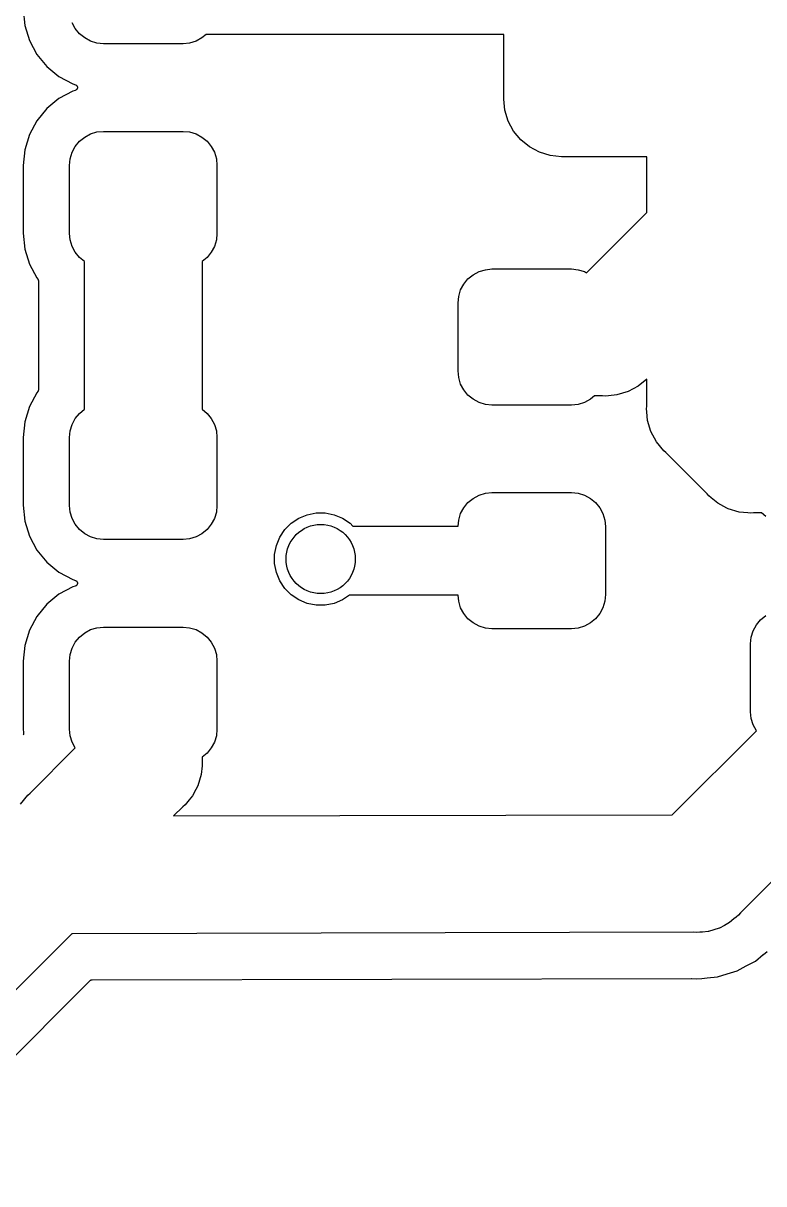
# Model space of a CAD drawing. Extents: x 5.16 to 6.06, y -3.88 to -2.24.
# Drawn here: x 5.3489 to 5.4755, y -3.3052 to -3.1071 of the extents above; entities that cross this region are included whole.
import ezdxf

# ---------------------------------------------------------------- set-up
doc = ezdxf.new("R2010")
doc.units = 0
doc.header["$MEASUREMENT"] = 0
doc.layers.add('BLACK', color=7, linetype='CONTINUOUS')

msp = doc.modelspace()

# ---------------------------------------------------------------- linework, layer by layer
at = {"layer": 'BLACK', "linetype": 'CONTINUOUS'}
for p, q in [((5.34891, -3.10473), (5.34918, -3.10743)), ((5.35781, -3.10798), (5.35727, -3.10697)), ((5.34918, -3.10743), (5.34996, -3.11)), ((5.35853, -3.10886), (5.35781, -3.10798)), ((5.35941, -3.10958), (5.35853, -3.10886)), ((5.38017, -3.10898), (5.37944, -3.10958)), ((5.43104, -3.10898), (5.38017, -3.10898)), ((5.43104, -3.12001), (5.43104, -3.10898)), ((5.34996, -3.11), (5.35123, -3.11237)), ((5.36041, -3.11012), (5.35941, -3.10958)), ((5.3615, -3.11045), (5.36041, -3.11012)), ((5.36263, -3.11056), (5.3615, -3.11045)), ((5.37622, -3.11056), (5.36263, -3.11056)), ((5.37735, -3.11045), (5.37622, -3.11056)), ((5.37844, -3.11012), (5.37735, -3.11045)), ((5.37944, -3.10958), (5.37844, -3.11012)), ((5.35123, -3.11237), (5.35293, -3.11445)), ((5.35293, -3.11445), (5.35501, -3.11616)), ((5.35501, -3.11616), (5.35738, -3.11743)), ((5.35738, -3.11865), (5.35501, -3.11992)), ((5.35738, -3.11743), (5.35782, -3.11756)), ((5.35782, -3.11852), (5.35738, -3.11865)), ((5.35782, -3.11756), (5.35783, -3.11756)), ((5.35787, -3.1185), (5.35782, -3.11852)), ((5.35782, -3.11852), (5.35782, -3.11852)), ((5.35782, -3.11852), (5.35782, -3.11852)), ((5.35783, -3.11756), (5.35787, -3.11758)), ((5.35787, -3.11758), (5.35792, -3.1176)), ((5.35791, -3.11848), (5.35787, -3.1185)), ((5.35796, -3.11845), (5.35791, -3.11848)), ((5.35791, -3.11848), (5.35791, -3.11848)), ((5.35791, -3.11848), (5.35791, -3.11848)), ((5.35792, -3.1176), (5.35792, -3.1176)), ((5.35792, -3.1176), (5.35792, -3.1176)), ((5.35792, -3.1176), (5.35796, -3.11763)), ((5.35796, -3.11763), (5.358, -3.11765)), ((5.35799, -3.11843), (5.35796, -3.11845)), ((5.35803, -3.11839), (5.35799, -3.11843)), ((5.35799, -3.11843), (5.35799, -3.11843)), ((5.35799, -3.11843), (5.35799, -3.11843)), ((5.358, -3.11765), (5.358, -3.11765)), ((5.358, -3.11765), (5.358, -3.11766)), ((5.358, -3.11766), (5.35803, -3.11769)), ((5.35803, -3.11769), (5.35806, -3.11772)), ((5.35806, -3.11836), (5.35803, -3.11839)), ((5.35806, -3.11772), (5.35807, -3.11772)), ((5.35809, -3.11832), (5.35806, -3.11836)), ((5.35806, -3.11836), (5.35806, -3.11836)), ((5.35806, -3.11836), (5.35806, -3.11836)), ((5.35807, -3.11772), (5.35807, -3.11773)), ((5.35807, -3.11773), (5.35809, -3.11777)), ((5.35809, -3.11777), (5.35812, -3.11781)), ((5.35812, -3.11828), (5.35809, -3.11832)), ((5.35812, -3.11781), (5.35812, -3.11781)), ((5.35812, -3.11781), (5.35812, -3.11781)), ((5.35812, -3.11781), (5.35814, -3.11785)), ((5.35813, -3.11824), (5.35812, -3.11828)), ((5.35812, -3.11828), (5.35812, -3.11828)), ((5.35812, -3.11828), (5.35812, -3.11828)), ((5.35815, -3.11819), (5.35813, -3.11824)), ((5.35814, -3.11785), (5.35816, -3.1179)), ((5.35816, -3.11814), (5.35815, -3.11819)), ((5.35815, -3.11819), (5.35815, -3.11819)), ((5.35815, -3.11819), (5.35815, -3.11819)), ((5.35816, -3.1179), (5.35816, -3.1179)), ((5.35816, -3.1179), (5.35816, -3.1179)), ((5.35816, -3.1179), (5.35816, -3.11794)), ((5.35816, -3.11794), (5.35817, -3.11799)), ((5.35817, -3.11809), (5.35816, -3.11814)), ((5.35817, -3.11799), (5.35817, -3.11799)), ((5.35817, -3.11799), (5.35817, -3.11799)), ((5.35817, -3.11799), (5.35817, -3.11804)), ((5.35817, -3.11804), (5.35817, -3.11809)), ((5.35817, -3.11809), (5.35817, -3.11809)), ((5.35817, -3.11809), (5.35817, -3.11809)), ((5.35501, -3.11992), (5.35293, -3.12163)), ((5.43123, -3.12193), (5.43104, -3.12001)), ((5.35293, -3.12163), (5.35123, -3.1237)), ((5.43179, -3.12377), (5.43123, -3.12193)), ((5.35123, -3.1237), (5.34996, -3.12608)), ((5.4327, -3.12548), (5.43179, -3.12377)), ((5.34996, -3.12608), (5.34918, -3.12865)), ((5.35853, -3.12722), (5.35941, -3.1265)), ((5.35941, -3.1265), (5.36041, -3.12596)), ((5.36041, -3.12596), (5.3615, -3.12563)), ((5.3615, -3.12563), (5.36263, -3.12552)), ((5.36263, -3.12552), (5.37622, -3.12552)), ((5.37622, -3.12552), (5.37735, -3.12563)), ((5.37735, -3.12563), (5.37844, -3.12596)), ((5.37844, -3.12596), (5.37944, -3.1265)), ((5.37944, -3.1265), (5.38032, -3.12722)), ((5.43392, -3.12697), (5.4327, -3.12548)), ((5.43541, -3.12819), (5.43392, -3.12697)), ((5.34918, -3.12865), (5.34891, -3.13135)), ((5.35694, -3.13019), (5.35727, -3.1291)), ((5.35727, -3.1291), (5.35781, -3.1281)), ((5.35781, -3.1281), (5.35853, -3.12722)), ((5.38032, -3.12722), (5.38105, -3.1281)), ((5.38105, -3.1281), (5.38158, -3.1291)), ((5.38158, -3.1291), (5.38191, -3.13019)), ((5.43712, -3.1291), (5.43541, -3.12819)), ((5.43896, -3.12966), (5.43712, -3.1291)), ((5.35683, -3.13133), (5.35694, -3.13019)), ((5.38191, -3.13019), (5.38202, -3.13133)), ((5.44088, -3.12985), (5.43896, -3.12966)), ((5.45545, -3.12985), (5.44088, -3.12985)), ((5.45545, -3.13054), (5.45545, -3.12985)), ((5.45545, -3.13939), (5.45545, -3.13054)), ((5.45545, -3.13054), (5.45545, -3.13054)), ((5.34891, -3.13135), (5.34891, -3.14292)), ((5.35683, -3.14294), (5.35683, -3.13133)), ((5.38202, -3.13133), (5.38202, -3.14294)), ((5.44518, -3.14966), (5.45545, -3.13939)), ((5.34891, -3.14292), (5.34918, -3.14562)), ((5.35694, -3.14407), (5.35683, -3.14294)), ((5.38202, -3.14294), (5.38191, -3.14407)), ((5.35727, -3.14516), (5.35694, -3.14407)), ((5.38191, -3.14407), (5.38158, -3.14516)), ((5.34918, -3.14562), (5.34996, -3.14819)), ((5.35781, -3.14617), (5.35727, -3.14516)), ((5.35853, -3.14705), (5.35781, -3.14617)), ((5.38105, -3.14617), (5.38032, -3.14705)), ((5.38158, -3.14516), (5.38105, -3.14617)), ((5.34996, -3.14819), (5.35123, -3.15056)), ((5.35939, -3.14775), (5.35853, -3.14705)), ((5.35939, -3.17297), (5.35939, -3.14775)), ((5.38032, -3.14705), (5.37946, -3.14775)), ((5.37946, -3.14775), (5.37946, -3.17297)), ((5.35123, -3.15056), (5.3514, -3.15077)), ((5.3514, -3.15077), (5.3514, -3.15078)), ((5.3514, -3.15078), (5.35141, -3.1508)), ((5.35141, -3.1508), (5.35143, -3.15081)), ((5.35143, -3.15081), (5.35144, -3.15084)), ((5.35144, -3.15084), (5.35146, -3.15086)), ((5.35146, -3.15086), (5.35146, -3.15088)), ((5.35146, -3.15088), (5.35147, -3.1509)), ((5.35147, -3.1509), (5.35148, -3.15092)), ((5.35148, -3.15092), (5.35149, -3.15095)), ((5.35149, -3.15095), (5.3515, -3.15097)), ((5.3515, -3.15097), (5.3515, -3.15099)), ((5.42418, -3.1516), (5.42491, -3.15072)), ((5.42491, -3.15072), (5.42579, -3.15)), ((5.42579, -3.15), (5.42679, -3.14947)), ((5.42679, -3.14947), (5.42788, -3.14914)), ((5.42788, -3.14914), (5.42901, -3.14902)), ((5.42901, -3.14902), (5.44259, -3.14902)), ((5.44259, -3.14902), (5.44373, -3.14914)), ((5.44373, -3.14914), (5.44482, -3.14947)), ((5.44482, -3.14947), (5.44518, -3.14966)), ((5.3515, -3.15099), (5.35151, -3.15102)), ((5.35151, -3.15102), (5.35151, -3.15105)), ((5.35151, -3.15105), (5.35151, -3.15107)), ((5.35151, -3.15107), (5.35151, -3.15109)), ((5.35151, -3.15109), (5.35151, -3.16963)), ((5.42332, -3.1537), (5.42365, -3.15261)), ((5.42365, -3.15261), (5.42418, -3.1516)), ((5.42321, -3.15483), (5.42332, -3.1537)), ((5.42321, -3.16644), (5.42321, -3.15483)), ((5.42332, -3.16758), (5.42321, -3.16644)), ((5.42365, -3.16867), (5.42332, -3.16758)), ((5.42418, -3.16967), (5.42365, -3.16867)), ((5.45545, -3.16784), (5.45401, -3.16903)), ((5.45545, -3.17243), (5.45545, -3.16784)), ((5.35123, -3.17016), (5.34996, -3.17253)), ((5.3514, -3.16995), (5.35123, -3.17016)), ((5.35141, -3.16993), (5.3514, -3.16995)), ((5.35142, -3.16992), (5.35141, -3.16993)), ((5.35144, -3.16989), (5.35142, -3.16992)), ((5.35145, -3.16987), (5.35144, -3.16989)), ((5.35146, -3.16985), (5.35145, -3.16987)), ((5.35147, -3.16983), (5.35146, -3.16985)), ((5.35148, -3.16981), (5.35147, -3.16983)), ((5.35149, -3.16978), (5.35148, -3.16981)), ((5.3515, -3.16974), (5.35149, -3.16976)), ((5.35149, -3.16976), (5.35149, -3.16978)), ((5.35151, -3.16969), (5.3515, -3.16971)), ((5.3515, -3.16971), (5.3515, -3.16974)), ((5.35151, -3.16963), (5.35151, -3.16964)), ((5.35151, -3.16964), (5.35151, -3.16966)), ((5.35151, -3.16966), (5.35151, -3.16969)), ((5.42491, -3.17055), (5.42418, -3.16967)), ((5.42579, -3.17127), (5.42491, -3.17055)), ((5.44655, -3.17068), (5.44582, -3.17127)), ((5.44791, -3.17068), (5.44655, -3.17068)), ((5.4484, -3.17073), (5.44791, -3.17068)), ((5.44889, -3.17068), (5.4484, -3.17073)), ((5.45037, -3.17053), (5.44889, -3.17068)), ((5.44889, -3.17068), (5.44889, -3.17068)), ((5.45226, -3.16996), (5.45037, -3.17053)), ((5.45401, -3.16903), (5.45226, -3.16996)), ((5.34996, -3.17253), (5.34918, -3.17511)), ((5.42679, -3.17181), (5.42579, -3.17127)), ((5.42788, -3.17214), (5.42679, -3.17181)), ((5.42901, -3.17225), (5.42788, -3.17214)), ((5.44259, -3.17225), (5.42901, -3.17225)), ((5.44373, -3.17214), (5.44259, -3.17225)), ((5.44482, -3.17181), (5.44373, -3.17214)), ((5.44582, -3.17127), (5.44482, -3.17181)), ((5.4554, -3.17292), (5.45545, -3.17243)), ((5.35727, -3.17556), (5.35781, -3.17456)), ((5.35781, -3.17456), (5.35853, -3.17368)), ((5.35853, -3.17368), (5.35939, -3.17297)), ((5.37946, -3.17297), (5.38032, -3.17368)), ((5.38032, -3.17368), (5.38105, -3.17456)), ((5.38105, -3.17456), (5.38158, -3.17556)), ((5.45545, -3.17341), (5.4554, -3.17292)), ((5.45559, -3.17489), (5.45545, -3.17341)), ((5.45545, -3.17341), (5.45545, -3.17341)), ((5.34918, -3.17511), (5.34891, -3.17781)), ((5.35683, -3.17778), (5.35694, -3.17665)), ((5.35694, -3.17665), (5.35727, -3.17556)), ((5.38158, -3.17556), (5.38191, -3.17665)), ((5.38191, -3.17665), (5.38202, -3.17778)), ((5.45617, -3.17678), (5.45559, -3.17489)), ((5.34891, -3.17781), (5.34891, -3.18937)), ((5.35683, -3.1894), (5.35683, -3.17778)), ((5.38202, -3.17778), (5.38202, -3.1894)), ((5.4571, -3.17853), (5.45617, -3.17678)), ((5.45836, -3.18005), (5.4571, -3.17853)), ((5.45874, -3.18037), (5.45836, -3.18005)), ((5.46576, -3.18739), (5.45874, -3.18037)), ((5.42491, -3.18891), (5.42579, -3.18819)), ((5.42579, -3.18819), (5.42679, -3.18765)), ((5.42679, -3.18765), (5.42788, -3.18732)), ((5.42788, -3.18732), (5.42901, -3.18721)), ((5.42901, -3.18721), (5.44259, -3.18721)), ((5.44259, -3.18721), (5.44373, -3.18732)), ((5.44373, -3.18732), (5.44482, -3.18765)), ((5.44482, -3.18765), (5.44582, -3.18819)), ((5.44582, -3.18819), (5.4467, -3.18891)), ((5.46607, -3.18777), (5.46576, -3.18739)), ((5.46645, -3.18809), (5.46607, -3.18777)), ((5.4676, -3.18903), (5.46645, -3.18809)), ((5.46645, -3.18809), (5.46645, -3.18809)), ((5.34891, -3.18937), (5.34918, -3.19207)), ((5.35694, -3.19053), (5.35683, -3.1894)), ((5.35727, -3.19162), (5.35694, -3.19053)), ((5.38191, -3.19053), (5.38158, -3.19162)), ((5.38202, -3.1894), (5.38191, -3.19053)), ((5.42365, -3.1908), (5.42418, -3.18979)), ((5.42418, -3.18979), (5.42491, -3.18891)), ((5.4467, -3.18891), (5.44742, -3.18979)), ((5.44742, -3.18979), (5.44796, -3.1908)), ((5.46916, -3.18986), (5.4676, -3.18903)), ((5.46934, -3.18996), (5.46916, -3.18986)), ((5.47124, -3.19053), (5.46934, -3.18996)), ((5.47271, -3.19068), (5.47124, -3.19053)), ((5.34918, -3.19207), (5.34996, -3.19465)), ((5.35781, -3.19262), (5.35727, -3.19162)), ((5.38158, -3.19162), (5.38105, -3.19262)), ((5.39362, -3.19353), (5.39472, -3.19244)), ((5.39472, -3.19244), (5.39601, -3.19157)), ((5.39601, -3.19157), (5.39744, -3.19098)), ((5.39744, -3.19098), (5.39897, -3.19068)), ((5.39897, -3.19068), (5.40052, -3.19068)), ((5.40052, -3.19068), (5.40204, -3.19098)), ((5.40204, -3.19098), (5.40347, -3.19157)), ((5.40347, -3.19157), (5.40476, -3.19244)), ((5.40476, -3.19244), (5.40525, -3.19292)), ((5.42321, -3.19292), (5.42332, -3.19189)), ((5.42332, -3.19189), (5.42365, -3.1908)), ((5.44796, -3.1908), (5.44829, -3.19189)), ((5.44829, -3.19189), (5.4484, -3.19302)), ((5.47321, -3.19073), (5.47271, -3.19068)), ((5.47271, -3.19068), (5.47271, -3.19068)), ((5.4737, -3.19068), (5.47321, -3.19073)), ((5.47506, -3.19068), (5.4737, -3.19068)), ((5.47579, -3.19127), (5.47506, -3.19068)), ((5.35853, -3.1935), (5.35781, -3.19262)), ((5.35941, -3.19423), (5.35853, -3.1935)), ((5.36041, -3.19476), (5.35941, -3.19423)), ((5.37944, -3.19423), (5.37844, -3.19476)), ((5.38032, -3.1935), (5.37944, -3.19423)), ((5.38105, -3.19262), (5.38032, -3.1935)), ((5.39276, -3.19482), (5.39362, -3.19353)), ((5.40525, -3.19292), (5.42321, -3.19292)), ((5.4484, -3.19302), (5.4484, -3.20463)), ((5.34996, -3.19465), (5.35123, -3.19702)), ((5.3615, -3.19509), (5.36041, -3.19476)), ((5.36263, -3.1952), (5.3615, -3.19509)), ((5.37622, -3.1952), (5.36263, -3.1952)), ((5.37735, -3.19509), (5.37622, -3.1952)), ((5.37844, -3.19476), (5.37735, -3.19509)), ((5.39187, -3.19778), (5.39217, -3.19625)), ((5.39217, -3.19625), (5.39276, -3.19482)), ((5.35123, -3.19702), (5.35293, -3.1991)), ((5.39187, -3.19933), (5.39187, -3.19778)), ((5.35293, -3.1991), (5.35501, -3.2008)), ((5.39217, -3.20085), (5.39187, -3.19933)), ((5.35501, -3.2008), (5.35738, -3.20207)), ((5.35738, -3.20207), (5.35782, -3.2022)), ((5.35782, -3.2022), (5.35783, -3.20221)), ((5.35783, -3.20221), (5.35787, -3.20223)), ((5.35787, -3.20223), (5.35792, -3.20224)), ((5.35792, -3.20224), (5.35792, -3.20225)), ((5.35792, -3.20225), (5.35792, -3.20225)), ((5.35792, -3.20225), (5.35796, -3.20227)), ((5.35796, -3.20227), (5.358, -3.2023)), ((5.358, -3.2023), (5.358, -3.2023)), ((5.358, -3.2023), (5.358, -3.2023)), ((5.358, -3.2023), (5.35803, -3.20233)), ((5.35803, -3.20233), (5.35806, -3.20237)), ((5.35806, -3.20237), (5.35807, -3.20237)), ((5.35807, -3.20237), (5.35807, -3.20237)), ((5.35807, -3.20237), (5.35809, -3.20241)), ((5.35809, -3.20241), (5.35812, -3.20245)), ((5.35812, -3.20245), (5.35812, -3.20245)), ((5.35812, -3.20245), (5.35812, -3.20245)), ((5.35812, -3.20245), (5.35814, -3.20249)), ((5.35814, -3.20249), (5.35816, -3.20254)), ((5.39276, -3.20228), (5.39217, -3.20085)), ((5.39362, -3.20357), (5.39276, -3.20228)), ((5.35738, -3.2033), (5.35501, -3.20457)), ((5.35782, -3.20317), (5.35738, -3.2033)), ((5.35787, -3.20315), (5.35782, -3.20317)), ((5.35782, -3.20317), (5.35782, -3.20317)), ((5.35782, -3.20317), (5.35782, -3.20317)), ((5.35791, -3.20313), (5.35787, -3.20315)), ((5.35796, -3.2031), (5.35791, -3.20313)), ((5.35791, -3.20313), (5.35791, -3.20313)), ((5.35791, -3.20313), (5.35791, -3.20313)), ((5.35799, -3.20307), (5.35796, -3.2031)), ((5.35803, -3.20303), (5.35799, -3.20307)), ((5.35799, -3.20307), (5.35799, -3.20307)), ((5.35799, -3.20307), (5.35799, -3.20307)), ((5.35806, -3.20301), (5.35803, -3.20303)), ((5.35809, -3.20297), (5.35806, -3.203)), ((5.35806, -3.203), (5.35806, -3.20301)), ((5.35806, -3.20301), (5.35806, -3.20301)), ((5.35812, -3.20292), (5.35809, -3.20297)), ((5.35813, -3.20288), (5.35812, -3.20292)), ((5.35812, -3.20292), (5.35812, -3.20292)), ((5.35812, -3.20292), (5.35812, -3.20292)), ((5.35815, -3.20283), (5.35813, -3.20288)), ((5.35816, -3.20278), (5.35815, -3.20283)), ((5.35815, -3.20283), (5.35815, -3.20283)), ((5.35815, -3.20283), (5.35815, -3.20283)), ((5.35816, -3.20254), (5.35816, -3.20254)), ((5.35816, -3.20254), (5.35816, -3.20254)), ((5.35816, -3.20254), (5.35816, -3.20258)), ((5.35816, -3.20258), (5.35817, -3.20264)), ((5.35817, -3.20274), (5.35816, -3.20278)), ((5.35817, -3.20264), (5.35817, -3.20264)), ((5.35817, -3.20264), (5.35817, -3.20264)), ((5.35817, -3.20264), (5.35817, -3.20268)), ((5.35817, -3.20268), (5.35817, -3.20274)), ((5.35817, -3.20274), (5.35817, -3.20274)), ((5.35817, -3.20274), (5.35817, -3.20274)), ((5.39472, -3.20467), (5.39362, -3.20357)), ((5.35293, -3.20627), (5.35123, -3.20835)), ((5.35501, -3.20457), (5.35293, -3.20627)), ((5.39601, -3.20553), (5.39472, -3.20467)), ((5.39744, -3.20612), (5.39601, -3.20553)), ((5.39897, -3.20643), (5.39744, -3.20612)), ((5.40052, -3.20643), (5.39897, -3.20643)), ((5.40204, -3.20612), (5.40052, -3.20643)), ((5.40347, -3.20553), (5.40204, -3.20612)), ((5.40466, -3.20473), (5.40347, -3.20553)), ((5.42321, -3.20473), (5.40466, -3.20473)), ((5.42332, -3.20577), (5.42321, -3.20473)), ((5.42365, -3.20686), (5.42332, -3.20577)), ((5.44829, -3.20577), (5.44796, -3.20686)), ((5.4484, -3.20463), (5.44829, -3.20577)), ((5.35123, -3.20835), (5.34996, -3.21072)), ((5.42418, -3.20786), (5.42365, -3.20686)), ((5.42491, -3.20874), (5.42418, -3.20786)), ((5.44742, -3.20786), (5.4467, -3.20874)), ((5.44796, -3.20686), (5.44742, -3.20786)), ((5.47491, -3.20891), (5.47579, -3.20819)), ((5.36041, -3.21061), (5.3615, -3.21028)), ((5.3615, -3.21028), (5.36263, -3.21017)), ((5.36263, -3.21017), (5.37622, -3.21017)), ((5.37622, -3.21017), (5.37735, -3.21028)), ((5.37735, -3.21028), (5.37844, -3.21061)), ((5.42579, -3.20946), (5.42491, -3.20874)), ((5.42679, -3.21), (5.42579, -3.20946)), ((5.42788, -3.21033), (5.42679, -3.21)), ((5.42901, -3.21044), (5.42788, -3.21033)), ((5.44373, -3.21033), (5.44259, -3.21044)), ((5.44482, -3.21), (5.44373, -3.21033)), ((5.44582, -3.20946), (5.44482, -3.21)), ((5.4467, -3.20874), (5.44582, -3.20946)), ((5.47365, -3.2108), (5.47418, -3.20979)), ((5.47418, -3.20979), (5.47491, -3.20891)), ((5.34996, -3.21072), (5.34918, -3.2133)), ((5.35781, -3.21275), (5.35853, -3.21187)), ((5.35853, -3.21187), (5.35941, -3.21114)), ((5.35941, -3.21114), (5.36041, -3.21061)), ((5.37844, -3.21061), (5.37944, -3.21114)), ((5.37944, -3.21114), (5.38032, -3.21187)), ((5.38032, -3.21187), (5.38105, -3.21275)), ((5.44259, -3.21044), (5.42901, -3.21044)), ((5.47321, -3.21302), (5.47332, -3.21189)), ((5.47332, -3.21189), (5.47365, -3.2108)), ((5.34918, -3.2133), (5.34891, -3.216)), ((5.35694, -3.21484), (5.35727, -3.21375)), ((5.35727, -3.21375), (5.35781, -3.21275)), ((5.38105, -3.21275), (5.38158, -3.21375)), ((5.38158, -3.21375), (5.38191, -3.21484)), ((5.47321, -3.22463), (5.47321, -3.21302)), ((5.34891, -3.216), (5.34891, -3.22756)), ((5.35683, -3.21597), (5.35694, -3.21484)), ((5.35683, -3.22759), (5.35683, -3.21597)), ((5.38191, -3.21484), (5.38202, -3.21597)), ((5.38202, -3.21597), (5.38202, -3.22759)), ((5.47332, -3.22577), (5.47321, -3.22463)), ((5.47365, -3.22686), (5.47332, -3.22577)), ((5.34891, -3.22756), (5.34898, -3.22825)), ((5.34898, -3.22825), (5.34898, -3.22825)), ((5.34898, -3.22825), (5.34898, -3.22828)), ((5.35694, -3.22872), (5.35683, -3.22759)), ((5.38202, -3.22759), (5.38191, -3.22872)), ((5.45982, -3.24222), (5.47419, -3.22786)), ((5.47418, -3.22786), (5.47365, -3.22686)), ((5.47419, -3.22786), (5.47418, -3.22786)), ((5.34891, -3.22856), (5.3489, -3.22857)), ((5.34892, -3.22854), (5.34891, -3.22856)), ((5.34893, -3.22851), (5.34892, -3.22854)), ((5.34894, -3.22849), (5.34893, -3.22851)), ((5.34895, -3.22847), (5.34894, -3.22849)), ((5.34896, -3.22845), (5.34895, -3.22847)), ((5.34897, -3.22839), (5.34896, -3.22842)), ((5.34896, -3.22842), (5.34896, -3.22845)), ((5.34898, -3.22835), (5.34897, -3.22837)), ((5.34897, -3.22837), (5.34897, -3.22839)), ((5.34898, -3.22828), (5.34898, -3.2283)), ((5.34898, -3.2283), (5.34898, -3.22832)), ((5.34898, -3.22832), (5.34898, -3.22835)), ((5.35727, -3.22981), (5.35694, -3.22872)), ((5.35781, -3.23081), (5.35727, -3.22981)), ((5.38158, -3.22981), (5.38105, -3.23081)), ((5.38191, -3.22872), (5.38158, -3.22981)), ((5.35008, -3.23854), (5.35781, -3.23081)), ((5.35781, -3.23081), (5.35781, -3.23081)), ((5.38032, -3.23169), (5.37946, -3.2324)), ((5.38105, -3.23081), (5.38032, -3.23169)), ((5.37946, -3.23389), (5.37932, -3.23536)), ((5.37946, -3.2324), (5.37946, -3.2329)), ((5.37946, -3.2329), (5.37951, -3.23339)), ((5.37951, -3.23339), (5.37946, -3.23389)), ((5.37946, -3.23389), (5.37946, -3.23389)), ((5.37932, -3.23536), (5.37875, -3.23725)), ((5.37841, -3.23789), (5.37781, -3.239)), ((5.37875, -3.23725), (5.37841, -3.23789)), ((5.49255, -3.23789), (5.47145, -3.25899)), ((5.34844, -3.24039), (5.34969, -3.23886)), ((5.34969, -3.23886), (5.35008, -3.23854)), ((5.37729, -3.23964), (5.37656, -3.24053)), ((5.37781, -3.239), (5.37729, -3.23964)), ((5.37618, -3.24084), (5.37461, -3.24241)), ((5.37656, -3.24053), (5.37618, -3.24084)), ((5.37461, -3.24241), (5.45982, -3.24222)), ((5.47074, -3.2597), (5.47036, -3.26001)), ((5.47075, -3.25969), (5.47074, -3.2597)), ((5.47114, -3.25937), (5.47075, -3.25969)), ((5.47145, -3.25899), (5.47114, -3.25937)), ((5.46693, -3.26185), (5.46598, -3.26214)), ((5.46785, -3.26157), (5.46693, -3.26185)), ((5.46786, -3.26157), (5.46785, -3.26157)), ((5.46787, -3.26156), (5.46786, -3.26157)), ((5.46873, -3.2611), (5.46787, -3.26156)), ((5.4696, -3.26064), (5.46873, -3.2611)), ((5.46961, -3.26063), (5.4696, -3.26064)), ((5.46962, -3.26063), (5.46961, -3.26063)), ((5.47036, -3.26001), (5.46962, -3.26063)), ((5.35719, -3.26254), (5.3145, -3.30523)), ((5.35733, -3.26253), (5.35719, -3.26254)), ((5.46351, -3.26229), (5.35733, -3.26253)), ((5.46399, -3.26234), (5.46351, -3.26229)), ((5.4645, -3.26229), (5.46399, -3.26234)), ((5.46451, -3.26229), (5.4645, -3.26229)), ((5.465, -3.26224), (5.46451, -3.26229)), ((5.46596, -3.26215), (5.465, -3.26224)), ((5.46597, -3.26214), (5.46596, -3.26215)), ((5.46598, -3.26214), (5.46597, -3.26214)), ((5.47538, -3.26608), (5.47604, -3.26554)), ((5.47246, -3.26804), (5.47401, -3.26721)), ((5.47401, -3.26721), (5.47537, -3.26609)), ((5.47537, -3.26609), (5.47538, -3.26608)), ((5.46752, -3.2699), (5.46921, -3.26939)), ((5.46921, -3.26939), (5.4709, -3.26888)), ((5.46921, -3.26939), (5.46921, -3.26939)), ((5.4709, -3.26888), (5.47246, -3.26804)), ((5.47246, -3.26804), (5.47246, -3.26804)), ((5.47246, -3.26804), (5.47246, -3.26804)), ((5.34191, -3.28896), (5.36033, -3.27054)), ((5.36033, -3.27054), (5.36037, -3.27051)), ((5.36033, -3.27054), (5.36033, -3.27054)), ((5.36037, -3.27051), (5.36041, -3.27048)), ((5.36041, -3.27047), (5.36045, -3.27045)), ((5.36041, -3.27048), (5.36041, -3.27047)), ((5.36041, -3.27048), (5.36041, -3.27048)), ((5.36045, -3.27045), (5.36049, -3.27043)), ((5.36049, -3.27043), (5.36049, -3.27043)), ((5.36049, -3.27043), (5.3605, -3.27043)), ((5.3605, -3.27043), (5.36054, -3.27042)), ((5.36054, -3.27042), (5.36059, -3.2704)), ((5.36059, -3.2704), (5.36059, -3.2704)), ((5.36059, -3.2704), (5.36059, -3.2704)), ((5.36059, -3.2704), (5.36064, -3.2704)), ((5.36064, -3.2704), (5.36068, -3.27039)), ((5.36068, -3.27039), (5.46311, -3.27017)), ((5.46311, -3.27017), (5.46311, -3.27017)), ((5.46311, -3.27017), (5.46314, -3.27017)), ((5.46314, -3.27017), (5.46316, -3.27017)), ((5.46316, -3.27017), (5.46399, -3.27025)), ((5.46399, -3.27025), (5.46487, -3.27017)), ((5.46487, -3.27017), (5.46487, -3.27017)), ((5.46487, -3.27017), (5.46489, -3.27017)), ((5.46489, -3.27017), (5.46577, -3.27008)), ((5.46577, -3.27008), (5.46752, -3.2699)), ((5.46577, -3.27008), (5.46577, -3.27008)), ((5.46577, -3.27008), (5.46577, -3.27008))]:
    msp.add_line(p, q, dxfattribs=at)
at = {"layer": 'BLACK'}
msp.add_circle((5.39974, -3.19855), 0.00591, dxfattribs=at)

doc.saveas('drawing.dxf')
